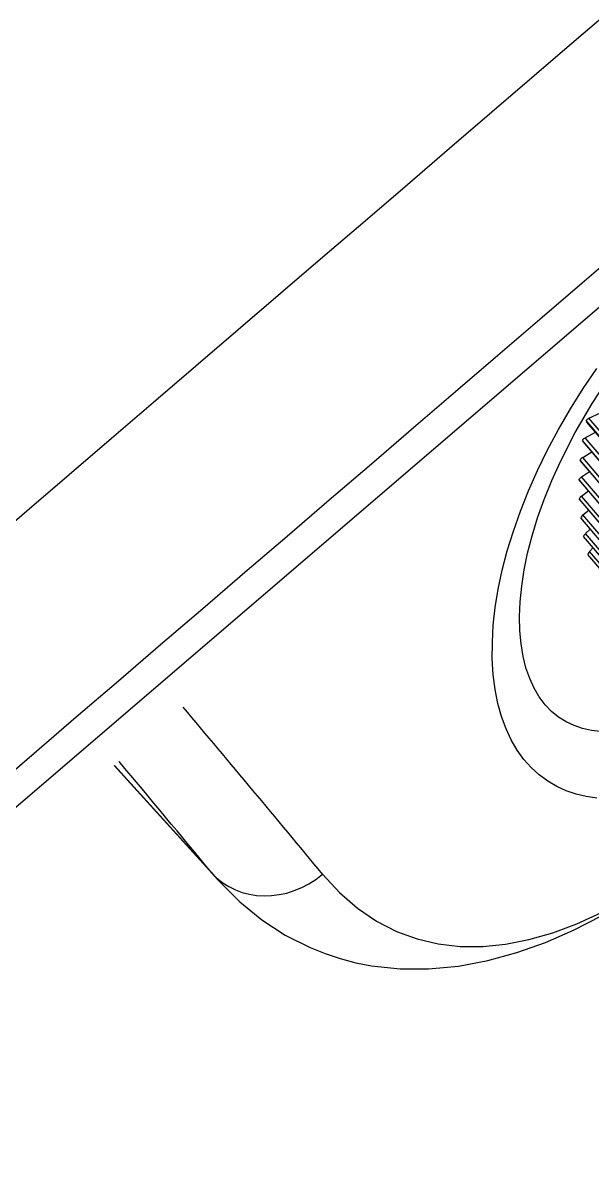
# Model space of a CAD drawing. Extents: x 741 to 1339, y 725 to 848.
# Drawn here: x 1106.43283 to 1106.44647, y 787.11082 to 787.13826 of the extents above; entities that cross this region are included whole.
import ezdxf

# ---------------------------------------------------------------- set-up
doc = ezdxf.new("R2010")
doc.units = 0
doc.header["$MEASUREMENT"] = 0
doc.linetypes.add('CONTINU', pattern=[0])
for name, color, linetype in [('Lay Out', 31, 'CONTINUOUS'), ('PAREDES', 7, 'CONTINUOUS'), ('PENA-008', 8, 'CONTINUOUS')]:
    doc.layers.add(name, color=color, linetype=linetype)

# ---------------------------------------------------------------- blocks, each defined once
blk = doc.blocks.new('A$C12870BC7')
at = {"layer": 'Lay Out', "linetype": 'CONTINU', "ltscale": 0.6}
for p, q in [((0.9334747946082871, 1.491036899470529), (1.10382279996179, 1.491036899470529)), ((1.036538955796686, 1.486503407745815), (1.036435991250869, 1.490251878730234)), ((1.036537490978048, 1.486783554317228), (1.036442216730165, 1.490251756661948)), ((1.050389091003353, 1.487960536120838), (1.050391715470141, 1.489136297242496)), ((1.050396659233229, 1.487999597952168), (1.050399283700017, 1.489175359073599)), ((1.05048656247925, 1.487996546246606), (1.050489156428966, 1.489172307368037)), ((1.050489156428966, 1.489172307368037), (1.050785446522696, 1.489090887863469)), ((1.050017240679836, 1.487665863431104), (1.050019834629552, 1.488841746620821)), ((1.050022001340494, 1.487697112896214), (1.050024595290324, 1.488872874017645)), ((1.050111935103587, 1.487698577714966), (1.050114559570375, 1.488874338836396)), ((1.050114559570375, 1.488874338836396), (1.050390983060879, 1.488814159202477)), ((1.049669498830326, 1.487352636371654), (1.049672092780042, 1.48852851956137)), ((1.049672092780042, 1.487375707265684), (1.049674686729759, 1.488551468387115)), ((1.049761721372533, 1.487381932745095), (1.049764345839321, 1.488557693866525)), ((1.049764345839321, 1.488557693866525), (1.050019132737361, 1.488516190670836)), ((1.049347299756391, 1.487022075624438), (1.049349893706108, 1.488197836745869)), ((1.049348367853327, 1.487036845879331), (1.049350992320115, 1.488212607000762)), ((1.049437325070585, 1.487047709951113), (1.049439949537373, 1.488223471072772)), ((1.049439949537373, 1.488223471072772), (1.049671360370667, 1.488198080882441)), ((1.049051955691425, 1.486675401871864), (1.049054580158213, 1.487851162993294)), ((1.049052169310812, 1.486681871487619), (1.0490547937776, 1.48785763260905)), ((1.049140088948207, 1.486697374151774), (1.049142682897923, 1.487873135273432)), ((1.049142682897923, 1.487873135273432), (1.049349161296732, 1.487861294655815)), ((1.048784717834678, 1.486312370977359), (1.04878734230158, 1.48748813209879)), ((1.048871233687578, 1.486332268097541), (1.048873827637408, 1.4875080292192)), ((1.048873827637408, 1.4875080292192), (1.049053817231766, 1.487507052673365)), ((1.048547112039159, 1.48592956503073), (1.048549736505947, 1.487105326152388)), ((1.048631827385748, 1.485953978675226), (1.048634451852536, 1.487129739796885)), ((1.048634451852536, 1.487129739796885), (1.048786548858061, 1.487136819753843)), ((1.048425532089368, 1.486739853893297), (1.048548943062542, 1.486752060715773)), ((1.048340328469862, 1.485535284671343), (1.048342922419579, 1.486711045792774)), ((1.048422938139538, 1.485564092771867), (1.048425532089368, 1.486739853893297))]:
    blk.add_line(p, q, dxfattribs=at)
for points in [[(1.044707547643725, 1.482136539145287), (1.044541901065486, 1.482330505551246), (1.04439520557878, 1.482535336028988), (1.044268895485288, 1.482750664373881), (1.044164283018404, 1.482976734722499), (1.044082710928478, 1.483212936733409), (1.044025399897919, 1.483459026270495), (1.043993509574761, 1.483714515060839), (1.043988108055942, 1.483978792763011), (1.044010110853037, 1.484251126967976), (1.04406031140968, 1.484530663197958), (1.044139411618062, 1.484816669043923), (1.044247869233914, 1.485107801755177), (1.044385989427951, 1.485402962717828), (1.044553924785419, 1.485701175386041), (1.044751675306316, 1.486000852872778), (1.044979057888213, 1.486301018632659), (1.045235767360623, 1.48660008577842), (1.045521254416599, 1.486896833627881), (1.045834939232009, 1.487189919430577), (1.046176028363448, 1.48747787836821), (1.046543575782152, 1.487759367689861), (1.046936604942289, 1.48803316671335), (1.047353895161791, 1.488297932688667), (1.047794317309467, 1.488552444932949), (1.048256559151923, 1.488795482764473), (1.048739277938807, 1.489026191705463), (1.049241039368439, 1.489243229005453), (1.049760470173283, 1.489445862255181), (1.050296075017627, 1.489633236977326), (1.050846328048806, 1.489804498693658), (1.051409794965025, 1.489958792927311)], [(1.04761795924469, 1.487917812242969), (1.048005556368935, 1.488163779711769), (1.048403590326302, 1.488392291424745), (1.048844317644466, 1.488621291410638), (1.049294016977115, 1.48883234736779), (1.050012174848575, 1.489128118671417), (1.050774063660924, 1.489393617055995), (1.051573488451709, 1.489624936338188), (1.052404376326876, 1.489819146880492), (1.053260562841274, 1.489973929386835), (1.054135944583663, 1.490087208697716), (1.055024387625849, 1.490157764130274), (1.055919788556821, 1.490184619139356), (1.056816043965227, 1.490167651656449), (1.057706989406142, 1.490106861681554), (1.058586613019202, 1.490003103692217), (1.05944884191058, 1.489857476302333), (1.060287633703183, 1.489671810535512), (1.061096793434785, 1.489448303619767), (1.061870126142935, 1.489189885192147), (1.062601528416621, 1.488899973163072)], [(1.045814187634164, 1.483293501760429), (1.045665386470546, 1.483454998019099), (1.045535933120391, 1.483627358349779), (1.045427200851009, 1.483810460683728), (1.045340623963966, 1.484004182953342), (1.045277484175813, 1.484208158953535), (1.045238971651543, 1.484421778343332), (1.045226215522234, 1.484644430781756), (1.045240192333722, 1.484875627995663), (1.045281695529411, 1.485114393439218), (1.045351396484648, 1.485359750567042), (1.045449752955165, 1.485610722832845), (1.045577131145592, 1.48586621162319), (1.045733592090073, 1.486124874187155), (1.045919074754465, 1.486385611910848), (1.046133396036566, 1.48664708204403), (1.04637615921456, 1.48690781976795), (1.046646784464428, 1.48716672646826), (1.046944661444968, 1.487422215258604), (1.047268905161673, 1.487673187524635), (1.047618478034565, 1.487918300515886)], [(1.036538955796686, 1.486503407745815), (1.036592116507791, 1.485816285720077), (1.036713879559898, 1.485147107722852), (1.036903939782746, 1.484501977165721), (1.037160222016382, 1.48388772986884), (1.037339570752692, 1.48354484023109), (1.037539243848073, 1.483215744302626), (1.037758020620231, 1.4829016627654), (1.037994497284785, 1.482603205960842), (1.03846738957975, 1.482099796610257), (1.038986454179849, 1.481651073823443), (1.039571618722675, 1.481238117025825), (1.040192762874199, 1.480880579201468), (1.04084500390536, 1.480574432098749), (1.04152544269607, 1.48031515919358), (1.042230661335907, 1.480099098439425), (1.04296102602973, 1.479921977448086), (1.043715926436221, 1.47978025624154), (1.044495362555608, 1.47967076104571)], [(1.038533245385906, 1.485029189819826), (1.038554424222525, 1.484431055528304), (1.038638529228024, 1.483865635520417), (1.038783027486716, 1.483334394615142), (1.038985294531813, 1.482838431426146), (1.039242644862384, 1.482378600430977), (1.039552515045898, 1.481955023697921), (1.039912463717656, 1.481567823295492), (1.040320110547555, 1.481216755086891), (1.040773471926855, 1.480901330799199), (1.041270594764001, 1.480621062159727), (1.041809892172068, 1.480374972622869), (1.042389929849605, 1.480162085642334), (1.043009609182377, 1.479981546740802), (1.043668106209907, 1.479832013168036), (1.044364993693648, 1.479712386309686), (1.044727749934623, 1.479663192815835)]]:
    blk.add_lwpolyline(points, dxfattribs=at)
for centre, radius, start, end in [((1.151145028190626, 3.019458048536237), 1.466147559632665, 260.8806133861786, 279.1194392848835), ((1.150884952043725, -152.0122262495063), 153.508512631862, 90.01741581812536, 90.08119482226273), ((1.150787663670144, -139.2092423055365), 140.7010131401963, 90.01890191929488, 90.0882692912573), ((0.560329914666795, 1.495501666785842), 0.4762874699630602, 358.951185976586, 359.368408081444), ((0.4504652793840478, 1.495192712114132), 0.5881559466733477, 359.0098709618239, 359.5181941303518), ((1.042901975527002, 1.486677232895019), 0.006365366682534799, 179.0424801055655, 181.5641927775179)]:
    blk.add_arc(centre, radius, start, end, dxfattribs=at)
for centre, major_axis, ratio, start_param, end_param in [((1.15114504890937, 5.828385070437591), (2.344892712631126e-15, 4.255094146988052), 0.5783642864339333, 3.047316074371338, 3.235869169235229), ((1.050551716393102, 1.489135931037637), (0.000159970405913555, -3.662046682493362e-07), 0.8089340472728174, 2.834723711013794, 3.141592741012573), ((1.050437887775388, 1.489049750872411), (0.000159970405913555, -3.662046682493362e-07), 0.8089340472728174, 1.246267437934875, 1.816320419311523), ((1.050179835552626, 1.48884138041619), (0.000159970405913555, -3.662046682493362e-07), 0.8089340472728174, 2.898837804794312, 3.141592741012573), ((1.050073086891757, 1.488749463044471), (0.000159970405913555, -3.662046682493362e-07), 0.8089340472728174, 1.310381531715393, 1.880434513092041), ((1.049832093703003, 1.488528153356739), (0.000159970405913555, -3.662046682493362e-07), 0.8089340472728174, 2.962951898574829, 3.141592979431152), ((1.049732852237867, 1.488430864983158), (0.000159970405913555, -3.662046682493362e-07), 0.8089340472728174, 1.374495625495911, 1.944548726081848), ((1.049509894629068, 1.488197470541238), (0.000159970405913555, -3.662046682493362e-07), 0.8089340472728174, 3.027065992355347, 3.141592264175415), ((1.049418557081367, 1.488095299438712), (0.000159970405913555, -3.662046682493362e-07), 0.8089340472728174, 1.438609838485718, 2.008662700653076), ((1.049131513655539, 1.487743987093765), (0.000159970405913555, -3.662046682493362e-07), 0.8089340472728174, 1.502723932266235, 2.072777032852173), ((1.048872912125717, 1.48737863690296), (0.000159970405913555, -3.662046682493362e-07), 0.8089340472728174, 1.566838026046753, 2.13689112663269), ((1.048643790071537, 1.487000591617218), (0.000159970405913555, -3.662046682493362e-07), 0.8089340472728174, 1.63095223903656, 2.201005220413208), ((1.038537182086088, 1.486799667322586), (-0.00199959955686375, 3.771908082967541e-05), 0.8851911425590515, 0.03035095147788525, 1.585496783256531), ((1.048445093521991, 1.48661143812312), (0.000159970405913555, -3.662046682493362e-07), 0.8089340472728174, 1.695066332817078, 2.265119314193726)]:
    blk.add_ellipse(centre, major_axis=major_axis, ratio=ratio, start_param=start_param, end_param=end_param, dxfattribs=at)
blk = doc.blocks.new('Layout')
at = {"layer": 'PENA-008', "color": 7, "ltscale": 0.2, "rotation": 40.58562502596172}
blk.add_blockref('A$C12870BC7', (1160.880169095587, 500.5578882438629), dxfattribs=at)

msp = doc.modelspace()

# ---------------------------------------------------------------- block references
at = {"layer": 'PAREDES', "color": 7, "lineweight": 0}
msp.add_blockref('Layout', (-54.26272107964405, 284.7565376754262), dxfattribs=at)

doc.saveas('drawing.dxf')
